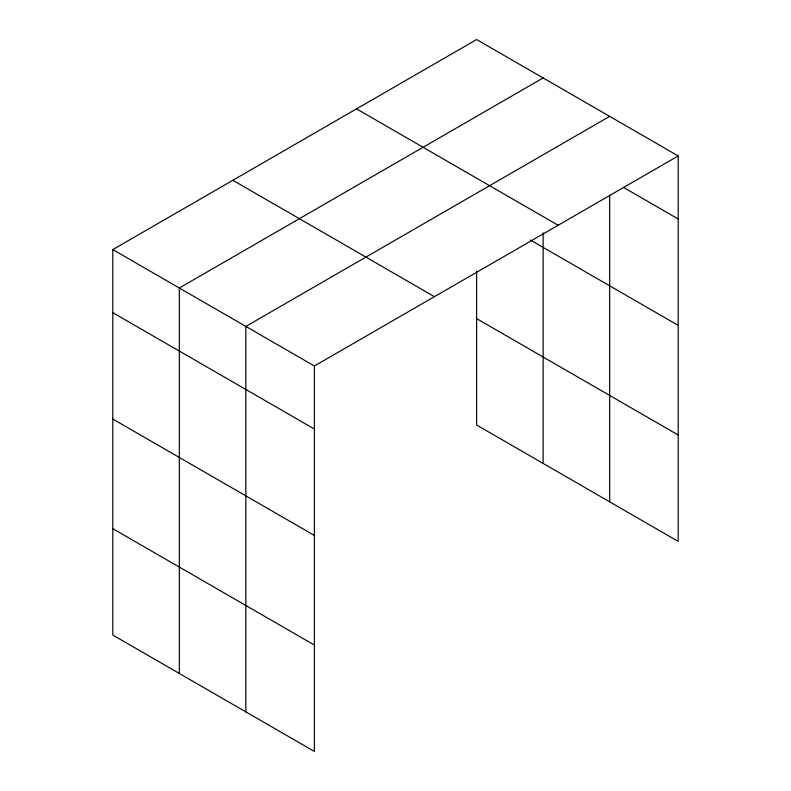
<?xml version="1.0" encoding="UTF-8"?>
<svg xmlns="http://www.w3.org/2000/svg" width="791" height="791" viewBox="0 0 791 791"><rect width="100%" height="100%" fill="white"/><g stroke="black" fill="none" stroke-linecap="round" stroke-linejoin="round"><path stroke-width="1.19" d="M609.673 195.13L609.673 501.82M112.797 249.6L314.383 365.986L314.383 751.45L112.797 635.064L112.797 249.6L476.617 39.55L678.203 155.936L678.203 541.4L476.617 425.014L476.617 271.115M543.14 77.953L179.32 288.013L179.32 673.467M609.673 116.366L245.843 326.416L245.843 711.88M314.383 365.986L678.203 155.936M623.377 187.329L678.203 218.988M356.553 108.871L558.139 225.257M530.474 240.088L678.203 325.378M476.617 318.615L678.203 435.001M232.861 180.289L434.447 296.674M112.797 312.653L314.383 429.038M112.797 419.052L314.383 535.438M112.797 528.665L314.383 645.051M543.14 232.89L543.14 463.417"/></g></svg>
